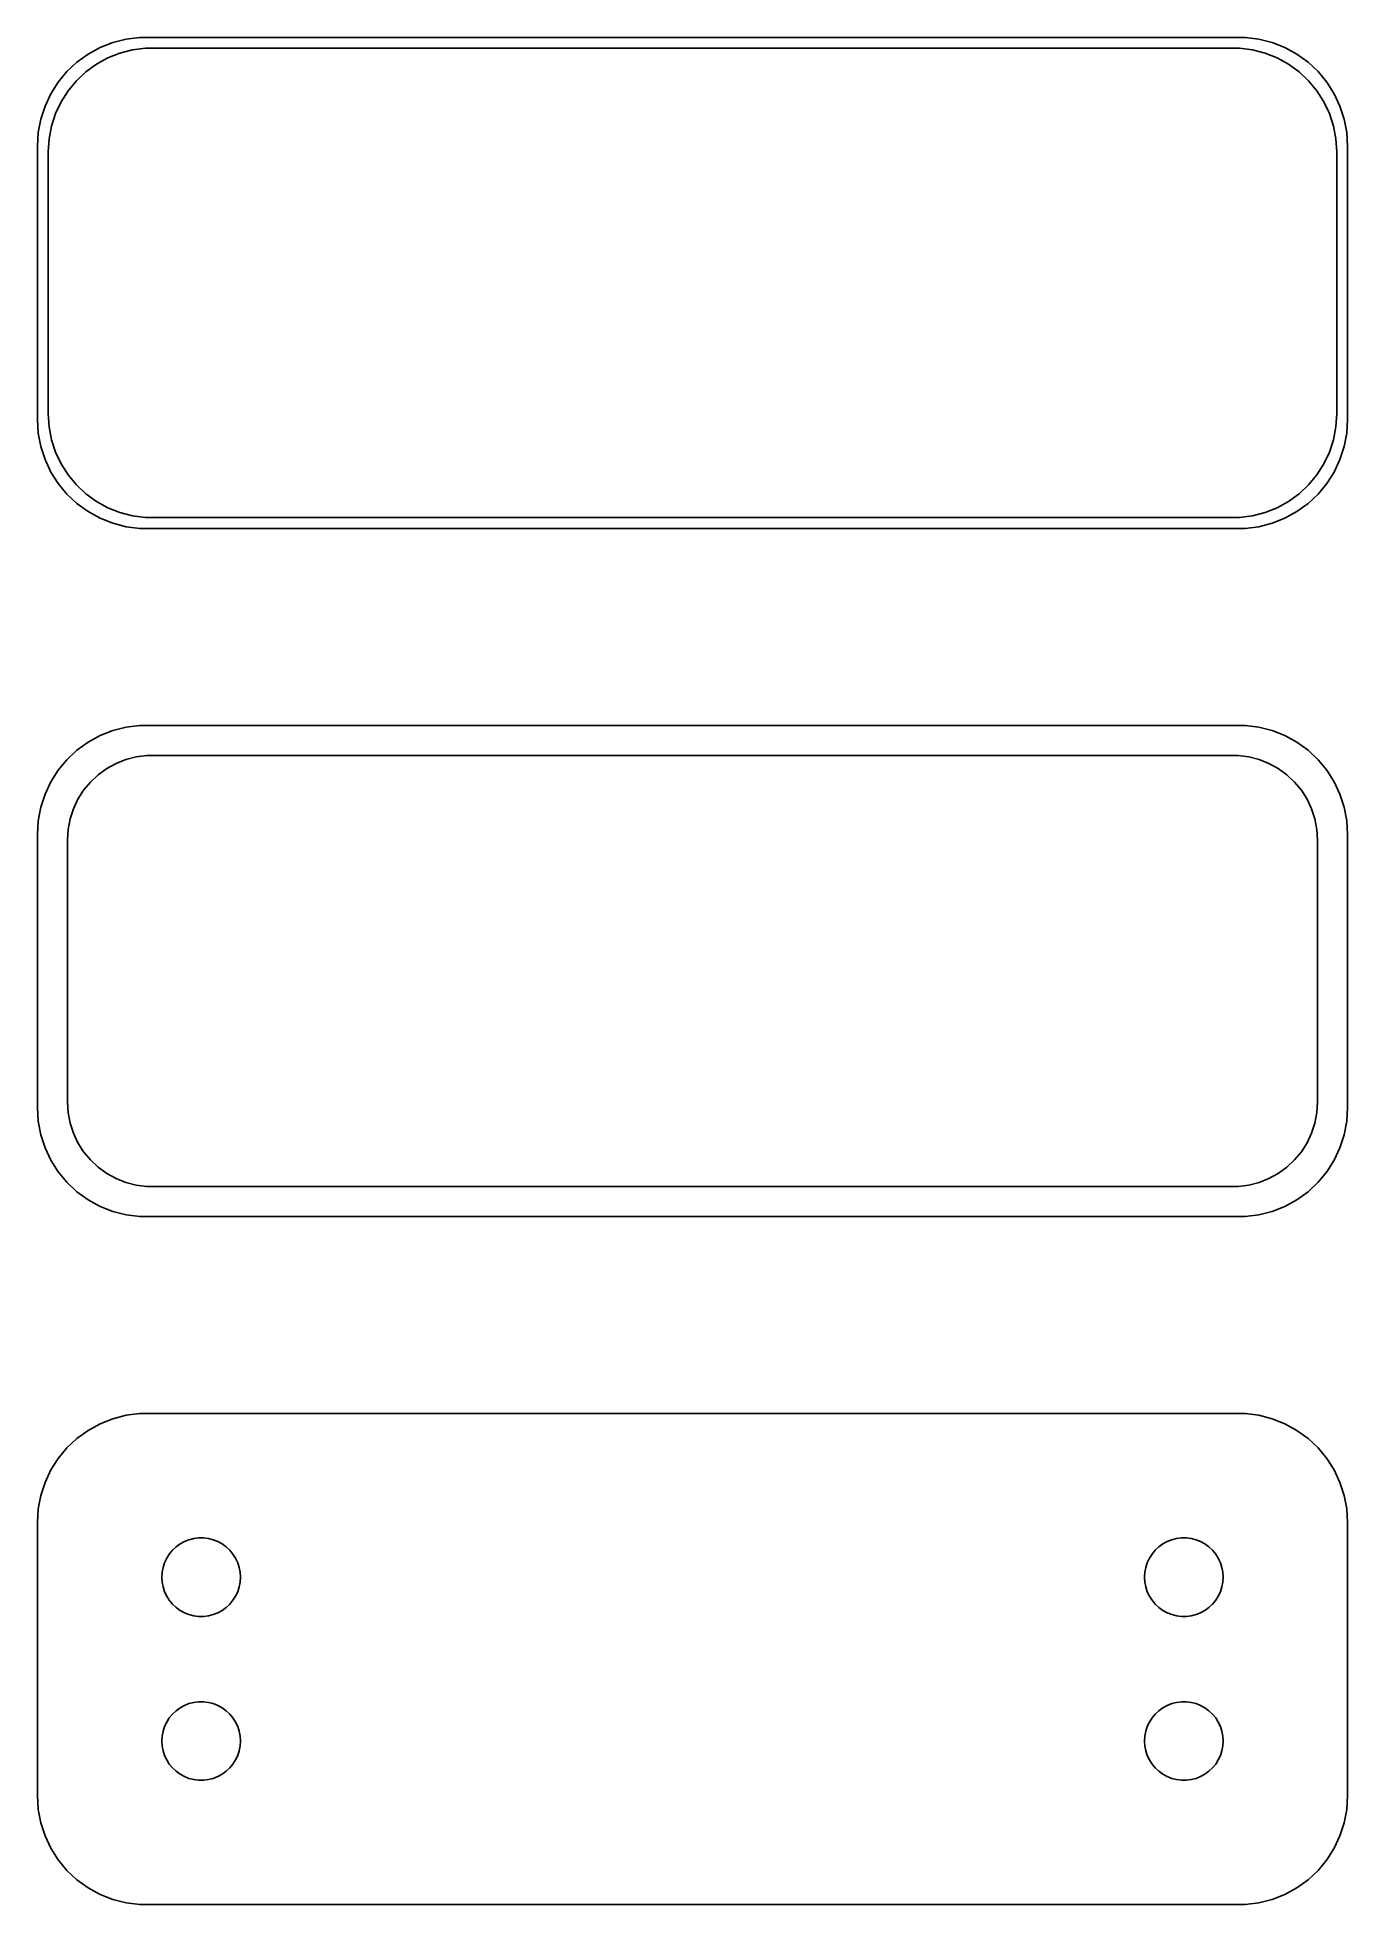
# Model space of a CAD drawing. Header units: metres. Extents: x -30 to 30, y 51.8 to 137.2.
import ezdxf

# ---------------------------------------------------------------- set-up
doc = ezdxf.new("R2010")
doc.units = ezdxf.units.M

msp = doc.modelspace()

# ---------------------------------------------------------------- linework, layer by layer
for p, q in [((-27.1289, 136.774), (-27.6791, 136.472)), ((-26.5451, 137.005), (-27.1289, 136.774)), ((-25.9369, 137.161), (-26.5451, 137.005)), ((-25.3139, 137.24), (-25.9369, 137.161)), ((25.3139, 137.24), (-25.3139, 137.24)), ((25.9369, 137.161), (25.3139, 137.24)), ((26.5451, 137.005), (25.9369, 137.161)), ((27.1289, 136.774), (26.5451, 137.005)), ((27.6791, 136.472), (27.1289, 136.774)), ((-28.1871, 136.103), (-28.6448, 135.673)), ((-27.6791, 136.472), (-28.1871, 136.103)), ((-27.7778, 135.66), (-27.2952, 136.011)), ((-27.2952, 136.011), (-26.7724, 136.298)), ((-26.7724, 136.298), (-26.2178, 136.518)), ((-26.2178, 136.518), (-25.6401, 136.666)), ((-25.6401, 136.666), (-25.0482, 136.741)), ((-25.0482, 136.741), (25.0482, 136.741)), ((25.0482, 136.741), (25.6401, 136.666)), ((25.6401, 136.666), (26.2178, 136.518)), ((26.2178, 136.518), (26.7724, 136.298)), ((26.7724, 136.298), (27.2952, 136.011)), ((27.2952, 136.011), (27.7778, 135.66)), ((28.1871, 136.103), (27.6791, 136.472)), ((28.6448, 135.673), (28.1871, 136.103)), ((-29.0451, 135.189), (-29.3815, 134.659)), ((-28.6448, 135.673), (-29.0451, 135.189)), ((-28.5928, 134.792), (-28.2126, 135.252)), ((-28.2126, 135.252), (-27.7778, 135.66)), ((27.7778, 135.66), (28.2126, 135.252)), ((28.2126, 135.252), (28.5928, 134.792)), ((29.0451, 135.189), (28.6448, 135.673)), ((29.3815, 134.659), (29.0451, 135.189)), ((-29.3815, 134.659), (-29.6489, 134.091)), ((-29.1664, 133.749), (-28.9124, 134.288)), ((-28.9124, 134.288), (-28.5928, 134.792)), ((28.5928, 134.792), (28.9124, 134.288)), ((28.9124, 134.288), (29.1664, 133.749)), ((29.6489, 134.091), (29.3815, 134.659)), ((-29.8429, 133.493), (-29.9606, 132.877)), ((-29.6489, 134.091), (-29.8429, 133.493)), ((-29.3508, 133.181), (-29.1664, 133.749)), ((29.1664, 133.749), (29.3508, 133.181)), ((29.8429, 133.493), (29.6489, 134.091)), ((29.9606, 132.877), (29.8429, 133.493)), ((-29.9606, 132.877), (-30, 132.25)), ((-29.5, 132), (-29.4625, 132.595)), ((-29.4625, 132.595), (-29.3508, 133.181)), ((29.3508, 133.181), (29.4625, 132.595)), ((29.4625, 132.595), (29.5, 132)), ((30, 132.25), (29.9606, 132.877)), ((-30, 132.25), (-30, 119.75)), ((-29.5, 120), (-29.5, 132)), ((29.5, 132), (29.5, 120)), ((30, 119.75), (30, 132.25)), ((-30, 119.75), (-29.9606, 119.123)), ((-29.4625, 119.405), (-29.5, 120)), ((29.5, 120), (29.4625, 119.405)), ((29.9606, 119.123), (30, 119.75)), ((-29.9606, 119.123), (-29.8429, 118.507)), ((-29.3508, 118.819), (-29.4625, 119.405)), ((-29.1664, 118.251), (-29.3508, 118.819)), ((29.3508, 118.819), (29.1664, 118.251)), ((29.4625, 119.405), (29.3508, 118.819)), ((29.8429, 118.507), (29.9606, 119.123)), ((-29.8429, 118.507), (-29.6489, 117.909)), ((-28.9124, 117.712), (-29.1664, 118.251)), ((29.1664, 118.251), (28.9124, 117.712)), ((29.6489, 117.909), (29.8429, 118.507)), ((-29.6489, 117.909), (-29.3815, 117.341)), ((-29.3815, 117.341), (-29.0451, 116.811)), ((-28.5928, 117.208), (-28.9124, 117.712)), ((-28.2126, 116.748), (-28.5928, 117.208)), ((28.5928, 117.208), (28.2126, 116.748)), ((28.9124, 117.712), (28.5928, 117.208)), ((29.0451, 116.811), (29.3815, 117.341)), ((29.3815, 117.341), (29.6489, 117.909)), ((-29.0451, 116.811), (-28.6448, 116.327)), ((-28.6448, 116.327), (-28.1871, 115.897)), ((-27.7778, 116.34), (-28.2126, 116.748)), ((-27.2952, 115.989), (-27.7778, 116.34)), ((27.7778, 116.34), (27.2952, 115.989)), ((28.2126, 116.748), (27.7778, 116.34)), ((28.1871, 115.897), (28.6448, 116.327)), ((28.6448, 116.327), (29.0451, 116.811)), ((-28.1871, 115.897), (-27.6791, 115.528)), ((-27.6791, 115.528), (-27.1289, 115.226)), ((-26.7724, 115.702), (-27.2952, 115.989)), ((-26.2178, 115.482), (-26.7724, 115.702)), ((-25.6401, 115.334), (-26.2178, 115.482)), ((26.2178, 115.482), (25.6401, 115.334)), ((26.7724, 115.702), (26.2178, 115.482)), ((27.2952, 115.989), (26.7724, 115.702)), ((27.1289, 115.226), (27.6791, 115.528)), ((27.6791, 115.528), (28.1871, 115.897)), ((-27.1289, 115.226), (-26.5451, 114.995)), ((-26.5451, 114.995), (-25.9369, 114.839)), ((-25.9369, 114.839), (-25.3139, 114.76)), ((-25.0482, 115.259), (-25.6401, 115.334)), ((-25.3139, 114.76), (25.3139, 114.76)), ((25.0482, 115.259), (-25.0482, 115.259)), ((25.6401, 115.334), (25.0482, 115.259)), ((25.3139, 114.76), (25.9369, 114.839)), ((25.9369, 114.839), (26.5451, 114.995)), ((26.5451, 114.995), (27.1289, 115.226)), ((-27.1289, 105.274), (-27.6791, 104.972)), ((-26.5451, 105.505), (-27.1289, 105.274)), ((-25.9369, 105.661), (-26.5451, 105.505)), ((-25.3139, 105.74), (-25.9369, 105.661)), ((25.3139, 105.74), (-25.3139, 105.74)), ((25.9369, 105.661), (25.3139, 105.74)), ((26.5451, 105.505), (25.9369, 105.661)), ((27.1289, 105.274), (26.5451, 105.505)), ((27.6791, 104.972), (27.1289, 105.274)), ((-28.1871, 104.603), (-28.6448, 104.173)), ((-27.6791, 104.972), (-28.1871, 104.603)), ((-25.9457, 104.18), (-25.4751, 104.301)), ((-25.4751, 104.301), (-24.993, 104.362)), ((-24.993, 104.362), (24.993, 104.362)), ((24.993, 104.362), (25.4751, 104.301)), ((25.4751, 104.301), (25.9457, 104.18)), ((28.1871, 104.603), (27.6791, 104.972)), ((28.6448, 104.173), (28.1871, 104.603)), ((-29.0451, 103.689), (-29.3815, 103.159)), ((-28.6448, 104.173), (-29.0451, 103.689)), ((-27.5707, 103.149), (-27.2165, 103.481)), ((-27.2165, 103.481), (-26.8234, 103.767)), ((-26.8234, 103.767), (-26.3975, 104.001)), ((-26.3975, 104.001), (-25.9457, 104.18)), ((25.9457, 104.18), (26.3975, 104.001)), ((26.3975, 104.001), (26.8234, 103.767)), ((26.8234, 103.767), (27.2165, 103.481)), ((27.2165, 103.481), (27.5707, 103.149)), ((29.0451, 103.689), (28.6448, 104.173)), ((29.3815, 103.159), (29.0451, 103.689)), ((-29.6489, 102.591), (-29.8429, 101.993)), ((-29.3815, 103.159), (-29.6489, 102.591)), ((-28.1408, 102.364), (-27.8805, 102.774)), ((-27.8805, 102.774), (-27.5707, 103.149)), ((27.5707, 103.149), (27.8805, 102.774)), ((27.8805, 102.774), (28.1408, 102.364)), ((29.6489, 102.591), (29.3815, 103.159)), ((29.8429, 101.993), (29.6489, 102.591)), ((-29.8429, 101.993), (-29.9606, 101.377)), ((-28.4979, 101.462), (-28.3477, 101.924)), ((-28.3477, 101.924), (-28.1408, 102.364)), ((28.1408, 102.364), (28.3477, 101.924)), ((28.3477, 101.924), (28.4979, 101.462)), ((29.9606, 101.377), (29.8429, 101.993)), ((-29.9606, 101.377), (-30, 100.75)), ((-28.6195, 100.5), (-28.589, 100.985)), ((-28.589, 100.985), (-28.4979, 101.462)), ((28.4979, 101.462), (28.589, 100.985)), ((28.589, 100.985), (28.6195, 100.5)), ((30, 100.75), (29.9606, 101.377)), ((-30, 100.75), (-30, 88.25)), ((-28.6195, 88.5), (-28.6195, 100.5)), ((28.6195, 100.5), (28.6195, 88.5)), ((30, 88.25), (30, 100.75)), ((-30, 88.25), (-29.9606, 87.6233)), ((-28.589, 88.015), (-28.6195, 88.5)), ((28.6195, 88.5), (28.589, 88.015)), ((29.9606, 87.6233), (30, 88.25)), ((-29.9606, 87.6233), (-29.8429, 87.0066)), ((-28.4979, 87.5377), (-28.589, 88.015)), ((-28.3477, 87.0756), (-28.4979, 87.5377)), ((28.4979, 87.5377), (28.3477, 87.0756)), ((28.589, 88.015), (28.4979, 87.5377)), ((29.8429, 87.0066), (29.9606, 87.6233)), ((-29.8429, 87.0066), (-29.6489, 86.4094)), ((-29.6489, 86.4094), (-29.3815, 85.8412)), ((-28.1408, 86.6359), (-28.3477, 87.0756)), ((-27.8805, 86.2256), (-28.1408, 86.6359)), ((28.1408, 86.6359), (27.8805, 86.2256)), ((28.3477, 87.0756), (28.1408, 86.6359)), ((29.3815, 85.8412), (29.6489, 86.4094)), ((29.6489, 86.4094), (29.8429, 87.0066)), ((-29.3815, 85.8412), (-29.0451, 85.3111)), ((-27.5707, 85.8512), (-27.8805, 86.2256)), ((-27.2165, 85.5185), (-27.5707, 85.8512)), ((-26.8234, 85.2329), (-27.2165, 85.5185)), ((27.2165, 85.5185), (26.8234, 85.2329)), ((27.5707, 85.8512), (27.2165, 85.5185)), ((27.8805, 86.2256), (27.5707, 85.8512)), ((29.0451, 85.3111), (29.3815, 85.8412)), ((-29.0451, 85.3111), (-28.6448, 84.8273)), ((-28.6448, 84.8273), (-28.1871, 84.3974)), ((-26.3975, 84.9988), (-26.8234, 85.2329)), ((-25.9457, 84.8199), (-26.3975, 84.9988)), ((-25.4751, 84.6991), (-25.9457, 84.8199)), ((-24.993, 84.6382), (-25.4751, 84.6991)), ((24.993, 84.6382), (-24.993, 84.6382)), ((25.4751, 84.6991), (24.993, 84.6382)), ((25.9457, 84.8199), (25.4751, 84.6991)), ((26.3975, 84.9988), (25.9457, 84.8199)), ((26.8234, 85.2329), (26.3975, 84.9988)), ((28.1871, 84.3974), (28.6448, 84.8273)), ((28.6448, 84.8273), (29.0451, 85.3111)), ((-28.1871, 84.3974), (-27.6791, 84.0284)), ((-27.6791, 84.0284), (-27.1289, 83.7259)), ((27.1289, 83.7259), (27.6791, 84.0284)), ((27.6791, 84.0284), (28.1871, 84.3974)), ((-27.1289, 83.7259), (-26.5451, 83.4947)), ((-26.5451, 83.4947), (-25.9369, 83.3386)), ((-25.9369, 83.3386), (-25.3139, 83.2599)), ((-25.3139, 83.2599), (25.3139, 83.2599)), ((25.3139, 83.2599), (25.9369, 83.3386)), ((25.9369, 83.3386), (26.5451, 83.4947)), ((26.5451, 83.4947), (27.1289, 83.7259)), ((-27.1289, 73.7741), (-27.6791, 73.4716)), ((-26.5451, 74.0053), (-27.1289, 73.7741)), ((-25.9369, 74.1614), (-26.5451, 74.0053)), ((-25.3139, 74.2401), (-25.9369, 74.1614)), ((25.3139, 74.2401), (-25.3139, 74.2401)), ((25.9369, 74.1614), (25.3139, 74.2401)), ((26.5451, 74.0053), (25.9369, 74.1614)), ((27.1289, 73.7741), (26.5451, 74.0053)), ((27.6791, 73.4716), (27.1289, 73.7741)), ((-28.6448, 72.6727), (-29.0451, 72.1889)), ((-28.1871, 73.1026), (-28.6448, 72.6727)), ((-27.6791, 73.4716), (-28.1871, 73.1026)), ((28.1871, 73.1026), (27.6791, 73.4716)), ((28.6448, 72.6727), (28.1871, 73.1026)), ((29.0451, 72.1889), (28.6448, 72.6727)), ((-29.0451, 72.1889), (-29.3815, 71.6588)), ((29.3815, 71.6588), (29.0451, 72.1889)), ((-29.6489, 71.0906), (-29.8429, 70.4934)), ((-29.3815, 71.6588), (-29.6489, 71.0906)), ((29.6489, 71.0906), (29.3815, 71.6588)), ((29.8429, 70.4934), (29.6489, 71.0906)), ((-29.8429, 70.4934), (-29.9606, 69.8767)), ((29.9606, 69.8767), (29.8429, 70.4934)), ((-29.9606, 69.8767), (-30, 69.25)), ((-30, 69.25), (-30, 56.75)), ((30, 69.25), (29.9606, 69.8767)), ((30, 56.75), (30, 69.25)), ((-23.2664, 68.3787), (-23.0562, 68.4619)), ((-23.0562, 68.4619), (-22.8373, 68.5181)), ((-22.8373, 68.5181), (-22.613, 68.5464)), ((-22.613, 68.5464), (-22.387, 68.5464)), ((-22.387, 68.5464), (-22.1627, 68.5181)), ((-22.1627, 68.5181), (-21.9438, 68.4619)), ((-21.9438, 68.4619), (-21.7336, 68.3787)), ((21.7336, 68.3787), (21.9438, 68.4619)), ((21.9438, 68.4619), (22.1627, 68.5181)), ((22.1627, 68.5181), (22.387, 68.5464)), ((22.387, 68.5464), (22.613, 68.5464)), ((22.613, 68.5464), (22.8373, 68.5181)), ((22.8373, 68.5181), (23.0562, 68.4619)), ((23.0562, 68.4619), (23.2664, 68.3787)), ((-24.1736, 67.4126), (-24.0773, 67.6171)), ((-24.0773, 67.6171), (-23.9562, 67.808)), ((-23.9562, 67.808), (-23.8121, 67.9822)), ((-23.8121, 67.9822), (-23.6474, 68.1369)), ((-23.6474, 68.1369), (-23.4645, 68.2698)), ((-23.4645, 68.2698), (-23.2664, 68.3787)), ((-21.7336, 68.3787), (-21.5355, 68.2698)), ((-21.5355, 68.2698), (-21.3526, 68.1369)), ((-21.3526, 68.1369), (-21.1879, 67.9822)), ((-21.1879, 67.9822), (-21.0438, 67.808)), ((-21.0438, 67.808), (-20.9226, 67.6171)), ((-20.9226, 67.6171), (-20.8264, 67.4126)), ((20.8264, 67.4126), (20.9226, 67.6171)), ((20.9226, 67.6171), (21.0438, 67.808)), ((21.0438, 67.808), (21.1879, 67.9822)), ((21.1879, 67.9822), (21.3526, 68.1369)), ((21.3526, 68.1369), (21.5355, 68.2698)), ((21.5355, 68.2698), (21.7336, 68.3787)), ((23.2664, 68.3787), (23.4645, 68.2698)), ((23.4645, 68.2698), (23.6474, 68.1369)), ((23.6474, 68.1369), (23.8121, 67.9822)), ((23.8121, 67.9822), (23.9562, 67.808)), ((23.9562, 67.808), (24.0773, 67.6171)), ((24.0773, 67.6171), (24.1736, 67.4126)), ((-24.3, 66.75), (-24.2858, 66.9756)), ((-24.2858, 66.5244), (-24.3, 66.75)), ((-24.2858, 66.9756), (-24.2434, 67.1976)), ((-24.2434, 67.1976), (-24.1736, 67.4126)), ((-20.8264, 67.4126), (-20.7565, 67.1976)), ((-20.7565, 67.1976), (-20.7142, 66.9756)), ((-20.7142, 66.9756), (-20.7, 66.75)), ((-20.7, 66.75), (-20.7142, 66.5244)), ((20.7, 66.75), (20.7142, 66.9756)), ((20.7142, 66.5244), (20.7, 66.75)), ((20.7142, 66.9756), (20.7565, 67.1976)), ((20.7565, 67.1976), (20.8264, 67.4126)), ((24.1736, 67.4126), (24.2434, 67.1976)), ((24.2434, 67.1976), (24.2858, 66.9756)), ((24.2858, 66.9756), (24.3, 66.75)), ((24.3, 66.75), (24.2858, 66.5244)), ((-24.2434, 66.3024), (-24.2858, 66.5244)), ((-24.1736, 66.0874), (-24.2434, 66.3024)), ((-24.0773, 65.8828), (-24.1736, 66.0874)), ((-23.9562, 65.692), (-24.0773, 65.8828)), ((-20.9226, 65.8828), (-21.0438, 65.692)), ((-20.8264, 66.0874), (-20.9226, 65.8828)), ((-20.7565, 66.3024), (-20.8264, 66.0874)), ((-20.7142, 66.5244), (-20.7565, 66.3024)), ((20.7565, 66.3024), (20.7142, 66.5244)), ((20.8264, 66.0874), (20.7565, 66.3024)), ((20.9226, 65.8828), (20.8264, 66.0874)), ((21.0438, 65.692), (20.9226, 65.8828)), ((24.0773, 65.8828), (23.9562, 65.692)), ((24.1736, 66.0874), (24.0773, 65.8828)), ((24.2434, 66.3024), (24.1736, 66.0874)), ((24.2858, 66.5244), (24.2434, 66.3024)), ((-23.8121, 65.5178), (-23.9562, 65.692)), ((-23.6474, 65.3631), (-23.8121, 65.5178)), ((-23.4645, 65.2302), (-23.6474, 65.3631)), ((-23.2664, 65.1213), (-23.4645, 65.2302)), ((-23.0562, 65.0381), (-23.2664, 65.1213)), ((-22.8373, 64.9819), (-23.0562, 65.0381)), ((-22.613, 64.9536), (-22.8373, 64.9819)), ((-22.1627, 64.9819), (-22.387, 64.9536)), ((-21.9438, 65.0381), (-22.1627, 64.9819)), ((-21.7336, 65.1213), (-21.9438, 65.0381)), ((-21.5355, 65.2302), (-21.7336, 65.1213)), ((-21.3526, 65.3631), (-21.5355, 65.2302)), ((-21.1879, 65.5178), (-21.3526, 65.3631)), ((-21.0438, 65.692), (-21.1879, 65.5178)), ((21.1879, 65.5178), (21.0438, 65.692)), ((21.3526, 65.3631), (21.1879, 65.5178)), ((21.5355, 65.2302), (21.3526, 65.3631)), ((21.7336, 65.1213), (21.5355, 65.2302)), ((21.9438, 65.0381), (21.7336, 65.1213)), ((22.1627, 64.9819), (21.9438, 65.0381)), ((22.387, 64.9536), (22.1627, 64.9819)), ((22.8373, 64.9819), (22.613, 64.9536)), ((23.0562, 65.0381), (22.8373, 64.9819)), ((23.2664, 65.1213), (23.0562, 65.0381)), ((23.4645, 65.2302), (23.2664, 65.1213)), ((23.6474, 65.3631), (23.4645, 65.2302)), ((23.8121, 65.5178), (23.6474, 65.3631)), ((23.9562, 65.692), (23.8121, 65.5178)), ((-22.387, 64.9536), (-22.613, 64.9536)), ((22.613, 64.9536), (22.387, 64.9536)), ((-23.6474, 60.6369), (-23.4645, 60.7698)), ((-23.4645, 60.7698), (-23.2664, 60.8787)), ((-23.2664, 60.8787), (-23.0562, 60.9619)), ((-23.0562, 60.9619), (-22.8373, 61.0181)), ((-22.8373, 61.0181), (-22.613, 61.0464)), ((-22.613, 61.0464), (-22.387, 61.0464)), ((-22.387, 61.0464), (-22.1627, 61.0181)), ((-22.1627, 61.0181), (-21.9438, 60.9619)), ((-21.9438, 60.9619), (-21.7336, 60.8787)), ((-21.7336, 60.8787), (-21.5355, 60.7698)), ((-21.5355, 60.7698), (-21.3526, 60.6369)), ((21.3526, 60.6369), (21.5355, 60.7698)), ((21.5355, 60.7698), (21.7336, 60.8787)), ((21.7336, 60.8787), (21.9438, 60.9619)), ((21.9438, 60.9619), (22.1627, 61.0181)), ((22.1627, 61.0181), (22.387, 61.0464)), ((22.387, 61.0464), (22.613, 61.0464)), ((22.613, 61.0464), (22.8373, 61.0181)), ((22.8373, 61.0181), (23.0562, 60.9619)), ((23.0562, 60.9619), (23.2664, 60.8787)), ((23.2664, 60.8787), (23.4645, 60.7698)), ((23.4645, 60.7698), (23.6474, 60.6369)), ((-24.2434, 59.6976), (-24.1736, 59.9126)), ((-24.1736, 59.9126), (-24.0773, 60.1172)), ((-24.0773, 60.1172), (-23.9562, 60.308)), ((-23.9562, 60.308), (-23.8121, 60.4822)), ((-23.8121, 60.4822), (-23.6474, 60.6369)), ((-21.3526, 60.6369), (-21.1879, 60.4822)), ((-21.1879, 60.4822), (-21.0438, 60.308)), ((-21.0438, 60.308), (-20.9226, 60.1172)), ((-20.9226, 60.1172), (-20.8264, 59.9126)), ((-20.8264, 59.9126), (-20.7565, 59.6976)), ((20.7565, 59.6976), (20.8264, 59.9126)), ((20.8264, 59.9126), (20.9226, 60.1172)), ((20.9226, 60.1172), (21.0438, 60.308)), ((21.0438, 60.308), (21.1879, 60.4822)), ((21.1879, 60.4822), (21.3526, 60.6369)), ((23.6474, 60.6369), (23.8121, 60.4822)), ((23.8121, 60.4822), (23.9562, 60.308)), ((23.9562, 60.308), (24.0773, 60.1172)), ((24.0773, 60.1172), (24.1736, 59.9126)), ((24.1736, 59.9126), (24.2434, 59.6976)), ((-24.3, 59.25), (-24.2858, 59.4756)), ((-24.2858, 59.0244), (-24.3, 59.25)), ((-24.2858, 59.4756), (-24.2434, 59.6976)), ((-24.2434, 58.8024), (-24.2858, 59.0244)), ((-20.7565, 59.6976), (-20.7142, 59.4756)), ((-20.7142, 59.0244), (-20.7565, 58.8024)), ((-20.7142, 59.4756), (-20.7, 59.25)), ((-20.7, 59.25), (-20.7142, 59.0244)), ((20.7, 59.25), (20.7142, 59.4756)), ((20.7142, 59.0244), (20.7, 59.25)), ((20.7142, 59.4756), (20.7565, 59.6976)), ((20.7565, 58.8024), (20.7142, 59.0244)), ((24.2434, 59.6976), (24.2858, 59.4756)), ((24.2858, 59.0244), (24.2434, 58.8024)), ((24.2858, 59.4756), (24.3, 59.25)), ((24.3, 59.25), (24.2858, 59.0244)), ((-24.1736, 58.5874), (-24.2434, 58.8024)), ((-24.0773, 58.3829), (-24.1736, 58.5874)), ((-23.9562, 58.192), (-24.0773, 58.3829)), ((-23.8121, 58.0178), (-23.9562, 58.192)), ((-21.0438, 58.192), (-21.1879, 58.0178)), ((-20.9226, 58.3829), (-21.0438, 58.192)), ((-20.8264, 58.5874), (-20.9226, 58.3829)), ((-20.7565, 58.8024), (-20.8264, 58.5874)), ((20.8264, 58.5874), (20.7565, 58.8024)), ((20.9226, 58.3829), (20.8264, 58.5874)), ((21.0438, 58.192), (20.9226, 58.3829)), ((21.1879, 58.0178), (21.0438, 58.192)), ((23.9562, 58.192), (23.8121, 58.0178)), ((24.0773, 58.3829), (23.9562, 58.192)), ((24.1736, 58.5874), (24.0773, 58.3829)), ((24.2434, 58.8024), (24.1736, 58.5874)), ((-23.6474, 57.8631), (-23.8121, 58.0178)), ((-23.4645, 57.7302), (-23.6474, 57.8631)), ((-23.2664, 57.6213), (-23.4645, 57.7302)), ((-23.0562, 57.5381), (-23.2664, 57.6213)), ((-22.8373, 57.4819), (-23.0562, 57.5381)), ((-22.613, 57.4536), (-22.8373, 57.4819)), ((-22.387, 57.4536), (-22.613, 57.4536)), ((-22.1627, 57.4819), (-22.387, 57.4536)), ((-21.9438, 57.5381), (-22.1627, 57.4819)), ((-21.7336, 57.6213), (-21.9438, 57.5381)), ((-21.5355, 57.7302), (-21.7336, 57.6213)), ((-21.3526, 57.8631), (-21.5355, 57.7302)), ((-21.1879, 58.0178), (-21.3526, 57.8631)), ((21.3526, 57.8631), (21.1879, 58.0178)), ((21.5355, 57.7302), (21.3526, 57.8631)), ((21.7336, 57.6213), (21.5355, 57.7302)), ((21.9438, 57.5381), (21.7336, 57.6213)), ((22.1627, 57.4819), (21.9438, 57.5381)), ((22.387, 57.4536), (22.1627, 57.4819)), ((22.613, 57.4536), (22.387, 57.4536)), ((22.8373, 57.4819), (22.613, 57.4536)), ((23.0562, 57.5381), (22.8373, 57.4819)), ((23.2664, 57.6213), (23.0562, 57.5381)), ((23.4645, 57.7302), (23.2664, 57.6213)), ((23.6474, 57.8631), (23.4645, 57.7302)), ((23.8121, 58.0178), (23.6474, 57.8631)), ((-30, 56.75), (-29.9606, 56.1233)), ((29.9606, 56.1233), (30, 56.75)), ((-29.9606, 56.1233), (-29.8429, 55.5066)), ((29.8429, 55.5066), (29.9606, 56.1233)), ((-29.8429, 55.5066), (-29.6489, 54.9094)), ((-29.6489, 54.9094), (-29.3815, 54.3412)), ((29.3815, 54.3412), (29.6489, 54.9094)), ((29.6489, 54.9094), (29.8429, 55.5066)), ((-29.3815, 54.3412), (-29.0451, 53.8111)), ((29.0451, 53.8111), (29.3815, 54.3412)), ((-29.0451, 53.8111), (-28.6448, 53.3273)), ((-28.6448, 53.3273), (-28.1871, 52.8974)), ((28.1871, 52.8974), (28.6448, 53.3273)), ((28.6448, 53.3273), (29.0451, 53.8111)), ((-28.1871, 52.8974), (-27.6791, 52.5284)), ((-27.6791, 52.5284), (-27.1289, 52.2259)), ((-27.1289, 52.2259), (-26.5451, 51.9947)), ((26.5451, 51.9947), (27.1289, 52.2259)), ((27.1289, 52.2259), (27.6791, 52.5284)), ((27.6791, 52.5284), (28.1871, 52.8974)), ((-26.5451, 51.9947), (-25.9369, 51.8386)), ((-25.9369, 51.8386), (-25.3139, 51.7599)), ((-25.3139, 51.7599), (25.3139, 51.7599)), ((25.3139, 51.7599), (25.9369, 51.8386)), ((25.9369, 51.8386), (26.5451, 51.9947))]:
    msp.add_line(p, q)

doc.saveas('drawing.dxf')
